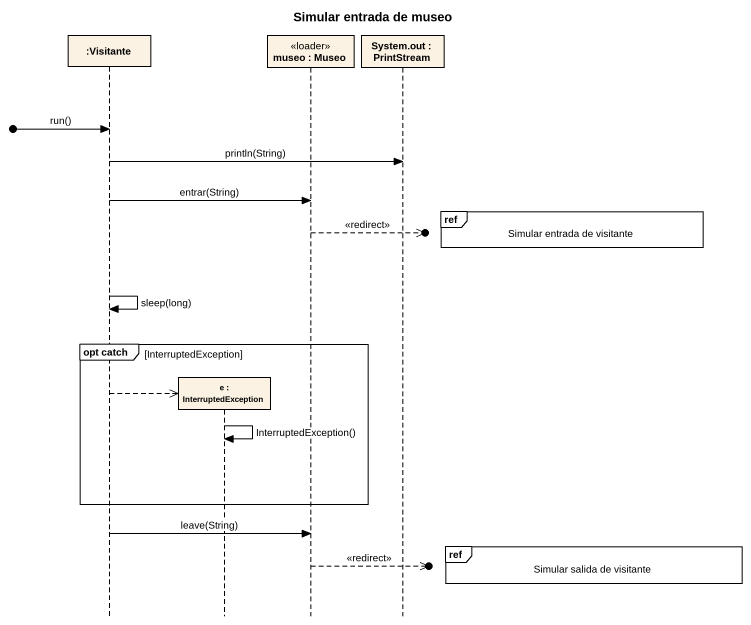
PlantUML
@startuml
title Simular entrada de museo
hide footbox
participant ":Visitante" as Visitante
participant "e : InterruptedException" as e
participant "museo : Museo" as museo <<loader>>
participant "System.out : PrintStream" as System_out

[o-> Visitante : run()
Visitante -> System_out : println(String)
Visitante -> museo : entrar(String)
ref over System_out : Simular entrada de visitante
museo -->>o] : <<redirect>>
Visitante -> Visitante : sleep(long)
group opt catch [InterruptedException]
  Visitante -->> e **
  e -> e : InterruptedException()
end
Visitante -> museo : leave(String)
ref over System_out : Simular salida de visitante
museo -->>o] : <<redirect>>
@enduml
